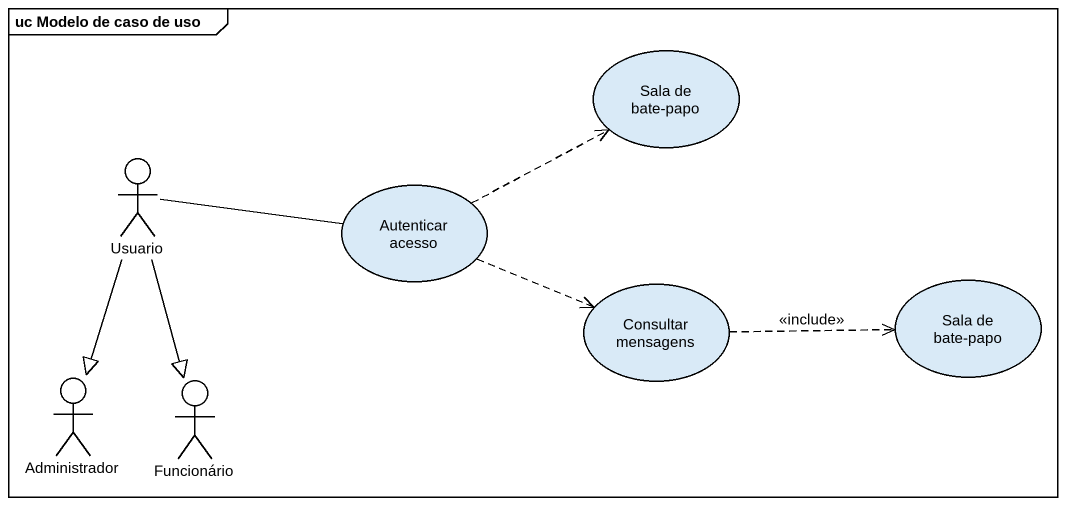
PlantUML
@startuml
mainframe uc Modelo de caso de uso
usecase "Sala de bate-papo" as Sala_de_bate_papo
actor Usuario
usecase "Autenticar acesso" as Autenticar_acesso
usecase "Consultar mensagens" as Consultar_mensagens
usecase "Sala de bate-papo" as Sala_de_bate_papo_2
actor Administrador
actor Funcionário
Usuario -right- Autenticar_acesso
Usuario --|> Administrador
Usuario --|> Funcionário
Autenticar_acesso .right.> Sala_de_bate_papo
Autenticar_acesso .right.> Consultar_mensagens
Consultar_mensagens .right.> Sala_de_bate_papo_2 : <<include>>
@enduml
